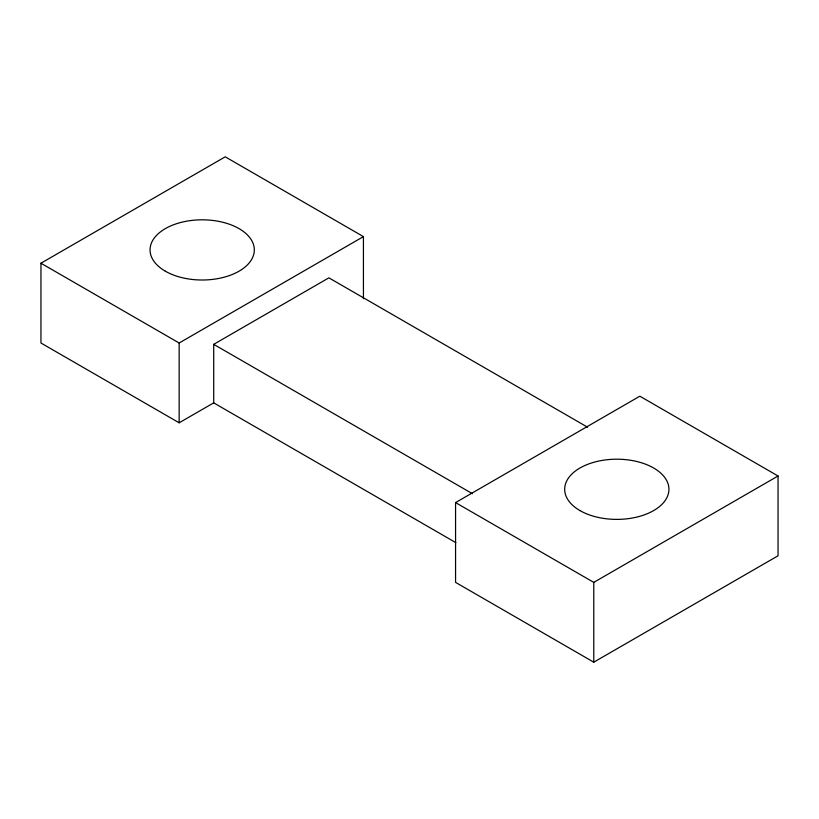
<?xml version="1.0" encoding="UTF-8"?>
<svg xmlns="http://www.w3.org/2000/svg" width="819" height="819" viewBox="0 0 819 819"><rect width="100%" height="100%" fill="white"/><g stroke="black" fill="none" stroke-linecap="round" stroke-linejoin="round"><path stroke-width="1.23" d="M455.845 542.649L213.708 402.856L179.156 422.799L40.95 343.007L40.95 263.216L225.225 156.818L363.431 236.619L363.431 298.679M40.95 263.216L179.156 343.007L363.431 236.619M213.708 402.856L213.708 344.338L328.88 277.846L587.602 427.211M455.569 502.59L639.844 396.201L778.05 475.993L778.05 555.784L593.775 662.182L455.569 582.381L455.569 502.59L593.775 582.381L778.05 475.993M213.708 344.338L472.43 493.703M593.775 582.381L593.775 662.182M179.156 343.007L179.156 422.799M579.954 510.575A52.119 30.088 0 0 0 667.157 497.082A52.119 30.088 0 0 0 603.316 460.227A52.119 30.088 0 0 0 579.954 510.575M165.336 271.191A52.119 30.088 0 0 0 252.539 257.698A52.119 30.088 0 0 0 188.698 220.843A52.119 30.088 0 0 0 165.336 271.191"/></g></svg>
